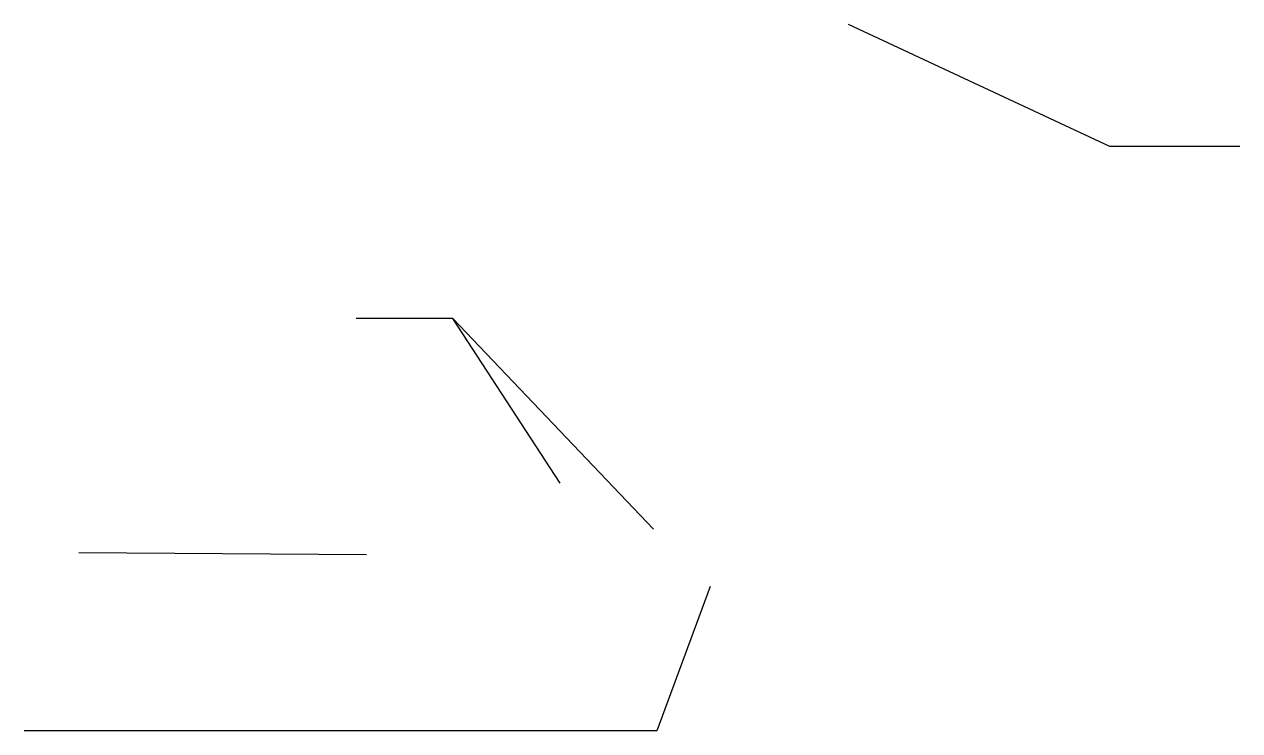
# Paper-space layout 'Layout1' of a CAD drawing. Extents: x 4.1 to 10.5, y 3.7 to 16.6.
# Drawn here: x 4.05 to 10.49, y 12.84 to 16.58 of the extents above; entities outside this region: 1.
import ezdxf

# ---------------------------------------------------------------- set-up
doc = ezdxf.new("R2010")
doc.units = 0
doc.header["$LTSCALE"] = 0.26666
doc.layers.add('DIM-TXT', color=7, linetype='CONTINUOUS')

psp = doc.layouts.get("Layout1")

# ---------------------------------------------------------------- linework, layer by layer
at = {"layer": 'DIM-TXT', "color": 0, "linetype": 'CONTINUOUS'}
for p, q in [((7.3823, 13.9053), (6.3204, 15.0211)), ((5.8636, 13.7694), (4.3404, 13.7792))]:
    psp.add_line(p, q, dxfattribs=at)
at = {"layer": 'DIM-TXT', "color": 0, "linetype": 'CONTINUOUS', "flags": 128}
for points in [[(8.4129, 16.5786), (9.796, 15.9337), (10.4857, 15.9337)], [(6.8886, 14.1496), (6.3204, 15.0211), (5.8088, 15.0211)], [(6.1844, 3.6784), (5.1366, 4.1063), (4.8439, 4.1063)]]:
    psp.add_lwpolyline(points, dxfattribs=at)
at = {"layer": 'DIM-TXT', "color": 0, "linetype": 'CONTINUOUS', "extrusion": (0, 0, -1), "flags": 128}
psp.add_lwpolyline([(-7.6834, 13.6012), (-7.3998, 12.8383), (-4.0519, 12.8383)], dxfattribs=at)

doc.saveas('drawing.dxf')
